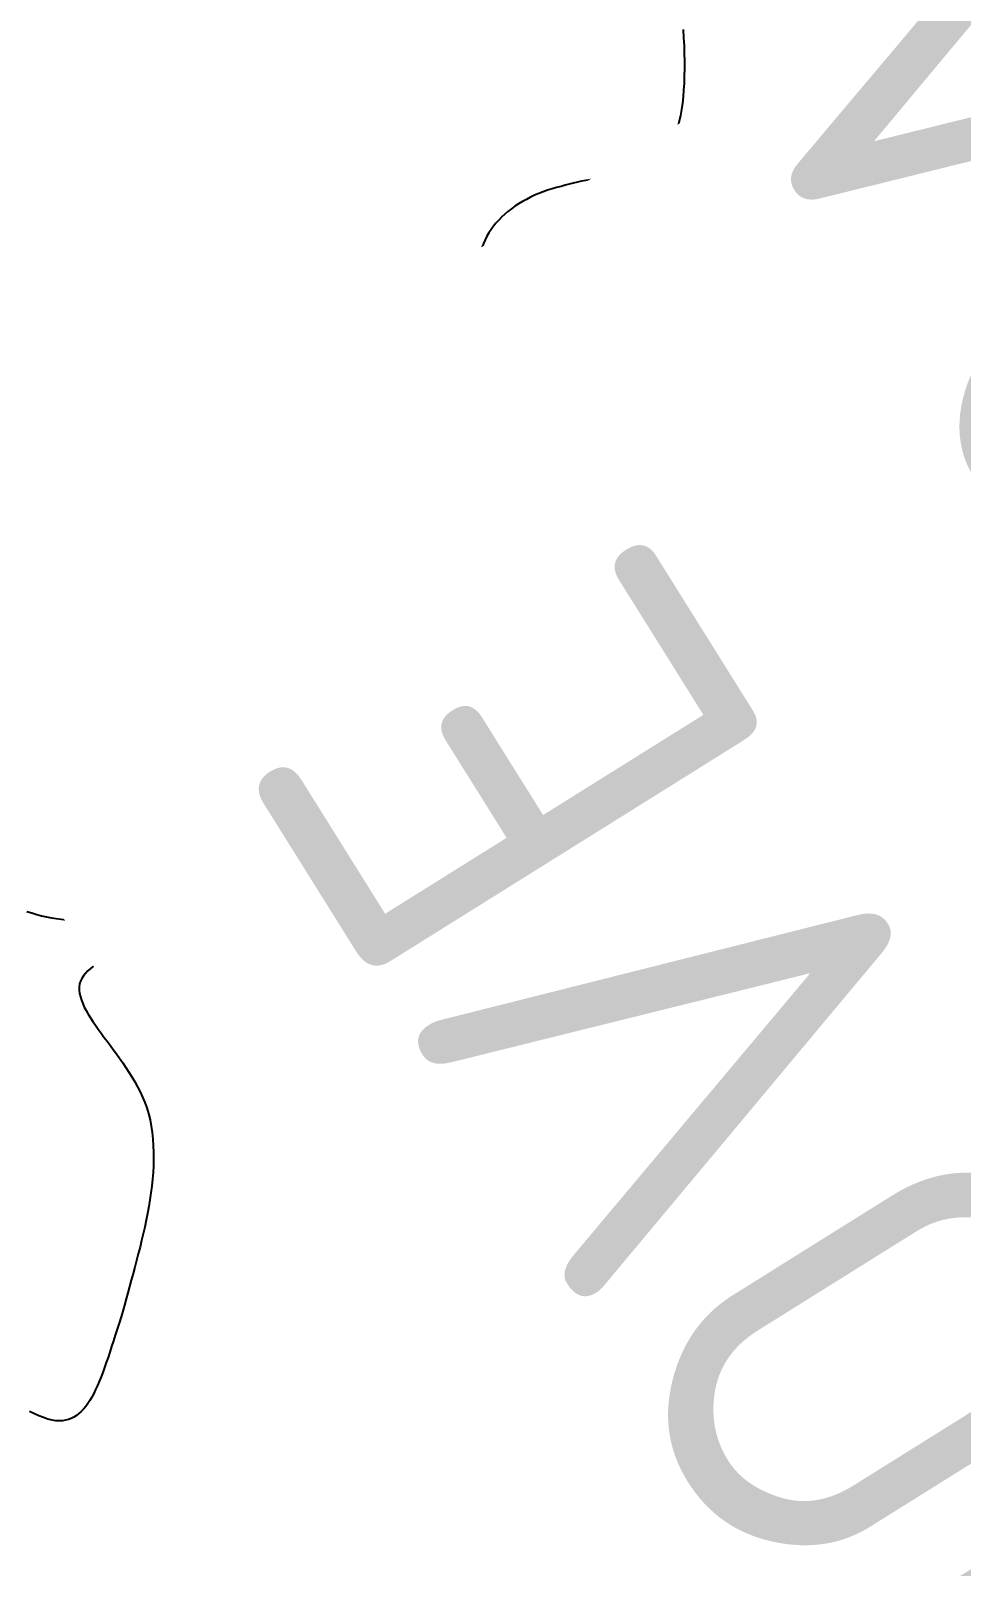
# Model space of a CAD drawing. Header units: metres. Extents: x 3 to 509016, y 4 to 6969473.
# Drawn here: x 507845.109 to 507846.111, y 6967258.842 to 6967260.497 of the extents above; entities that cross this region are included whole.
import ezdxf
from ezdxf import colors
from ezdxf.entities.mleader import LeaderData, LeaderLine
from ezdxf.math import Vec2, Vec3

# ---------------------------------------------------------------- set-up
doc = ezdxf.new("R2010")
doc.units = ezdxf.units.M
for name, color, linetype in [('C_TEXT_MLEADER', 1, 'Continuous'), ('HATCH_LANDSCAPE', 1, 'Continuous'), ('HATCH_PAVEMENT_CARPARK', 254, 'Continuous'), ('mga2020VEG_TREE', 252, 'Continuous'), ('XREF', 7, 'Continuous')]:
    doc.layers.add(name, color=color, linetype=linetype)
doc.layers.add('D_UG_PIPES', color=252, linetype='EXIST_SWD', lineweight=0)
doc.styles.add('ISOCP', font='isocp.shx')
doc.styles.get("Standard").update_dxf_attribs({"font": 'ARIALN.TTF'})
doc.linetypes.add('EXIST_SWD', pattern='A,5,-2.5,5,-2,["SWD",Standard,S=2.5,R=0,X=0,Y=-1.25],-8,5,-2.5,5,-2.5', length=37.5)

# ---------------------------------------------------------------- blocks, each defined once
blk = doc.blocks.new('XD_HATCH')
at = {"layer": 'HATCH_LANDSCAPE', "ltscale": 0.5}
h = blk.add_hatch(dxfattribs=at)
h.set_pattern_fill('GRASS', color=256, scale=0.05)
h.set_pattern_definition([(212.013854887, (0, 0), (-0.28538859865, -1.2375190291), [0.238125, -1.557926224]), (167.013854887, (0, 0), (-0.28538859868, -1.23751902925), [0.238125, -1.031875]), (257.013854887, (0, 0), (1.23751902925, -0.28538859868), [0.238125, -1.031875])])
edge = h.paths.add_edge_path()
edge.add_line((507834.6194, 6967286.6003), (507833.7745, 6967278.3766))
edge.add_line((507833.7745, 6967278.3766), (507834.4563, 6967266.5732))
edge.add_arc((507833.4405, 6967266.3882), 1.0325, -56.8269, 10.3208, ccw=False)
edge.add_line((507834.0055, 6967265.524), (507833.7027, 6967265.3348))
edge.add_line((507833.7027, 6967265.3348), (507831.8595, 6967265.8814))
edge.add_arc((507790.5773, 6967261.1965), 41.5471, 6.4744, 11.72996)
edge.add_arc((507652.9266, 6967269.5696), 178.3302, 0.023588, 2.717699)
edge.add_arc((507863.8943, 6967277.5885), 32.8409, 156.38178, 179.23816, ccw=False)
edge.add_line((507833.8043, 6967290.7459), (507834.868, 6967290.3037))
edge.add_line((507834.868, 6967290.3037), (507834.6194, 6967286.6003))
edge = h.paths.add_edge_path()
edge.add_line((507840.3758, 6967264.2031), (507839.0111, 6967268.6216))
edge.add_line((507839.0111, 6967268.6216), (507838.9485, 6967268.9634))
edge.add_line((507838.9485, 6967268.9634), (507838.9635, 6967269.4631))
edge.add_line((507838.9635, 6967269.4631), (507838.7986, 6967271.4707))
edge.add_line((507838.7986, 6967271.4707), (507838.5426, 6967271.9806))
edge.add_line((507838.5426, 6967271.9806), (507838.3277, 6967272.489))
edge.add_line((507838.3277, 6967272.489), (507838.1812, 6967272.9949))
edge.add_line((507838.1812, 6967272.9949), (507838.0533, 6967273.5))
edge.add_line((507838.0533, 6967273.5), (507837.435, 6967274.5364))
edge.add_line((507837.435, 6967274.5364), (507837.4424, 6967274.8298))
edge.add_line((507837.4424, 6967274.8298), (507837.523, 6967275.3334))
edge.add_line((507837.523, 6967275.3334), (507837.4511, 6967275.831))
edge.add_line((507837.4511, 6967275.831), (507837.4008, 6967276.3294))
edge.add_line((507837.4008, 6967276.3294), (507837.3858, 6967276.8292))
edge.add_line((507837.3858, 6967276.8292), (507837.3708, 6967277.329))
edge.add_line((507837.3708, 6967277.329), (507837.3559, 6967277.8288))
edge.add_line((507837.3559, 6967277.8288), (507837.2868, 6967278.3259))
edge.add_line((507837.2868, 6967278.3259), (507837.6201, 6967280.3039))
edge.add_line((507837.6201, 6967280.3039), (507837.7291, 6967281.2981))
edge.add_line((507837.7291, 6967281.2981), (507837.7573, 6967281.7976))
edge.add_line((507837.7573, 6967281.7976), (507837.7637, 6967283.3032))
edge.add_line((507837.7637, 6967283.3032), (507837.8004, 6967283.8019))
edge.add_line((507837.8004, 6967283.8019), (507837.9, 6967284.2949))
edge.add_line((507837.9, 6967284.2949), (507838.1892, 6967285.2728))
edge.add_line((507838.1892, 6967285.2728), (507838.2709, 6967285.7675))
edge.add_line((507838.2709, 6967285.7675), (507838.3266, 6967286.2645))
edge.add_line((507838.3266, 6967286.2645), (507837.056, 6967286.299))
edge.add_line((507837.056, 6967286.299), (507837.0835, 6967286.024))
edge.add_line((507837.0835, 6967286.024), (507836.2865, 6967278.3018))
edge.add_line((507836.2865, 6967278.3018), (507836.7877, 6967269.7623))
edge.add_line((507836.7877, 6967269.7623), (507836.9971, 6967265.9725))
edge.add_arc((507835.4372, 6967265.8975), 1.5617, -51.2364, 2.7548, ccw=False)
edge.add_line((507836.415, 6967264.6797), (507834.7625, 6967263.6386))
edge.add_line((507834.7625, 6967263.6386), (507834.4122, 6967261.6514))
edge.add_line((507834.4122, 6967261.6514), (507838.3369, 6967255.3696))
edge.add_arc((507838.6337, 6967255.5551), 0.35, 211.9938, 302.0004)
edge.add_line((507838.8192, 6967255.2583), (507843.102, 6967257.934))
edge.add_line((507843.102, 6967257.934), (507849.8852, 6967247.0769))
edge.add_line((507849.8852, 6967247.0769), (507845.6775, 6967244.448))
edge.add_arc((507845.8629, 6967244.1511), 0.35, 121.996, 211.996)
edge.add_line((507845.5661, 6967243.9657), (507846.3609, 6967242.6936))
edge.add_arc((507846.6577, 6967242.879), 0.35, 211.996, 301.996)
edge.add_line((507846.8432, 6967242.5822), (507851.0509, 6967245.2111))
edge.add_line((507851.0509, 6967245.2111), (507857.8321, 6967234.3573))
edge.add_line((507857.8321, 6967234.3573), (507858.9988, 6967232.4898))
edge.add_line((507858.9988, 6967232.4898), (507868.4293, 6967217.3956))
edge.add_line((507868.4293, 6967217.3956), (507869.595, 6967215.5298))
edge.add_line((507869.595, 6967215.5298), (507879.0265, 6967200.4339))
edge.add_line((507879.0265, 6967200.4339), (507880.1922, 6967198.5681))
edge.add_line((507880.1922, 6967198.5681), (507889.6237, 6967183.4722))
edge.add_line((507889.6237, 6967183.4722), (507890.8655, 6967181.6516))
edge.add_line((507890.8655, 6967181.6516), (507890.7894, 6967181.6064))
edge.add_line((507890.7894, 6967181.6064), (507900.2209, 6967166.5105))
edge.add_line((507900.2209, 6967166.5105), (507895.9381, 6967163.8347))
edge.add_arc((507896.1235, 6967163.5378), 0.35, 121.994, 211.996)
edge.add_line((507895.8267, 6967163.3524), (507896.6215, 6967162.0802))
edge.add_arc((507896.9183, 6967162.2657), 0.35, 211.9984, 301.996)
edge.add_line((507897.1038, 6967161.9689), (507901.3866, 6967164.6447))
edge.add_line((507901.3866, 6967164.6447), (507910.8181, 6967149.5487))
edge.add_line((507910.8181, 6967149.5487), (507906.5469, 6967146.8811))
edge.add_arc((507906.7649, 6967146.6028), 0.3535, 128.0734, 218.4885)
edge.add_line((507906.4882, 6967146.3828), (507907.8077, 6967145.0972))
edge.add_line((507907.8077, 6967145.0972), (507909.4019, 6967144.1738))
edge.add_line((507909.4019, 6967144.1738), (507911.1824, 6967145.0318))
edge.add_line((507911.1824, 6967145.0318), (507911.5938, 6967146.4662))
edge.add_line((507911.5938, 6967146.4662), (507913.3116, 6967147.5395))
edge.add_line((507913.3116, 6967147.5395), (507911.7607, 6967150.3145))
edge.add_line((507911.7607, 6967150.3145), (507911.3517, 6967151.1377))
edge.add_line((507911.3517, 6967151.1377), (507910.3123, 6967152.8466))
edge.add_line((507910.3123, 6967152.8466), (507910.0252, 6967153.2568))
edge.add_line((507910.0252, 6967153.2568), (507908.2386, 6967155.6779))
edge.add_line((507908.2386, 6967155.6779), (507906.8185, 6967157.7385))
edge.add_line((507906.8185, 6967157.7385), (507905.1467, 6967160.2314))
edge.add_line((507905.1467, 6967160.2314), (507902.6614, 6967164.5743))
edge.add_line((507902.6614, 6967164.5743), (507901.6885, 6967166.3247))
edge.add_line((507901.6885, 6967166.3247), (507890.3492, 6967184.5912))
edge.add_line((507890.3492, 6967184.5912), (507887.9238, 6967188.3817))
edge.add_line((507887.9238, 6967188.3817), (507882.2644, 6967197.2262))
edge.add_line((507882.2644, 6967197.2262), (507881.0853, 6967198.9492))
edge.add_line((507881.0853, 6967198.9492), (507875.2149, 6967208.1494))
edge.add_line((507875.2149, 6967208.1494), (507870.7184, 6967215.3627))
edge.add_line((507870.7184, 6967215.3627), (507864.5811, 6967226.2674))
edge.add_line((507864.5811, 6967226.2674), (507858.7045, 6967235.0792))
edge.add_line((507858.7045, 6967235.0792), (507856.2419, 6967238.7442))
edge.add_line((507856.2419, 6967238.7442), (507855.1022, 6967240.3904))
edge.add_line((507855.1022, 6967240.3904), (507854.8173, 6967240.8019))
edge.add_line((507854.8173, 6967240.8019), (507854.0618, 6967242.0986))
edge.add_line((507854.0618, 6967242.0986), (507852.576, 6967244.7077))
edge.add_line((507852.576, 6967244.7077), (507851.066, 6967247.3016))
edge.add_line((507851.066, 6967247.3016), (507849.5393, 6967249.8852))
edge.add_line((507849.5393, 6967249.8852), (507848.9949, 6967250.7242))
edge.add_line((507848.9949, 6967250.7242), (507848.7226, 6967251.1437))
edge.add_line((507848.7226, 6967251.1437), (507848.4401, 6967251.5567))
edge.add_line((507848.4401, 6967251.5567), (507847.8618, 6967252.3745))
edge.add_line((507847.8618, 6967252.3745), (507847.3356, 6967253.2249))
edge.add_line((507847.3356, 6967253.2249), (507845.7975, 6967255.8013))
edge.add_line((507845.7975, 6967255.8013), (507844.2186, 6967258.446))
edge.add_line((507844.2186, 6967258.446), (507842.8502, 6967261.0217))
edge.add_line((507842.8502, 6967261.0217), (507842.6112, 6967261.4614))
edge.add_line((507842.6112, 6967261.4614), (507842.0412, 6967262.2858))
edge.add_line((507842.0412, 6967262.2858), (507840.3758, 6967264.2031))
at = {"layer": 'HATCH_PAVEMENT_CARPARK'}
h = blk.add_hatch(color=256, dxfattribs=at)
h.dxf.hatch_style = 1
edge = h.paths.add_edge_path()
edge.add_spline(control_points=[(507831.6057, 6967265.2103), (507831.2653, 6967264.9977)], knot_values=[3.035082, 3.035082, 4.035082, 4.035082], weights=[1, 1], degree=1, periodic=0)
edge.add_spline(control_points=[(507831.2653, 6967264.9977), (507829.7013, 6967264.0205)], knot_values=[2.035082, 2.035082, 3.035082, 3.035082], weights=[1, 1], degree=1, periodic=0)
edge.add_spline(control_points=[(507829.7013, 6967264.0205), (507828.586, 6967263.3237)], knot_values=[1.499683, 1.499683, 2.035082, 2.035082], weights=[1, 1], degree=1, periodic=0)
edge.add_line((507828.586, 6967263.3237), (507826.3004, 6967261.8957))
edge.add_line((507826.3004, 6967261.8957), (507828.2109, 6967258.8379))
edge.add_line((507828.2109, 6967258.8379), (507832.6123, 6967251.7931))
edge.add_arc((507832.1708, 6967251.5252), 0.5164, -46.2921, 31.2496, ccw=False)
edge.add_line((507832.5276, 6967251.1519), (507828.2976, 6967248.5078))
edge.add_line((507828.2976, 6967248.5078), (507834.8678, 6967237.9915))
edge.add_line((507834.8678, 6967237.9915), (507839.0985, 6967240.6347))
edge.add_arc((507839.2657, 6967239.8885), 0.7648, 41.8437, 102.6277, ccw=False)
edge.add_line((507839.8354, 6967240.3986), (507840.6363, 6967239.117))
edge.add_arc((507839.9895, 6967239.0145), 0.6548, -54.842, 9.002, ccw=False)
edge.add_line((507840.3666, 6967238.4792), (507836.1925, 6967235.8713))
edge.add_line((507836.1925, 6967235.8713), (507842.8687, 6967225.1854))
edge.add_line((507842.8687, 6967225.1854), (507844.1606, 6967223.1178))
edge.add_line((507844.1606, 6967223.1178), (507853.4659, 6967208.2237))
edge.add_line((507853.4659, 6967208.2237), (507857.6976, 6967210.8653))
edge.add_arc((507857.8775, 6967210.3834), 0.5143, 32.6567, 110.4711, ccw=False)
edge.add_line((507858.3105, 6967210.661), (507859.1053, 6967209.3888))
edge.add_line((507859.1053, 6967209.3888), (507864.7027, 6967212.8859))
edge.add_line((507864.7027, 6967212.8859), (507863.9079, 6967214.158))
edge.add_arc((507864.3319, 6967214.4229), 0.5, 121.996, 211.9999, ccw=False)
edge.add_line((507864.067, 6967214.847), (507868.2226, 6967217.4433))
edge.add_line((507868.2226, 6967217.4433), (507858.9501, 6967232.2848))
edge.add_line((507858.9501, 6967232.2848), (507854.7944, 6967229.6885))
edge.add_arc((507854.528, 6967230.1061), 0.4954, 211.4621, 302.5322, ccw=False)
edge.add_line((507854.1055, 6967229.8476), (507853.3107, 6967231.1197))
edge.add_arc((507853.7337, 6967231.3849), 0.4992, 121.9038, 212.0841, ccw=False)
edge.add_line((507853.4698, 6967231.8087), (507857.6254, 6967234.405))
edge.add_line((507857.6254, 6967234.405), (507851.0022, 6967245.0061))
edge.add_line((507851.0022, 6967245.0061), (507846.9226, 6967242.455))
edge.add_arc((507846.6577, 6967242.879), 0.5, 211.996, 301.996, ccw=False)
edge.add_line((507846.2337, 6967242.6141), (507845.4389, 6967243.8862))
edge.add_arc((507845.8629, 6967244.1511), 0.5, 121.996, 211.996, ccw=False)
edge.add_line((507845.598, 6967244.5752), (507849.6775, 6967247.1263))
edge.add_line((507849.6775, 6967247.1263), (507843.0543, 6967257.7273))
edge.add_line((507843.0543, 6967257.7273), (507842.2198, 6967257.2017))
edge.add_line((507842.2198, 6967257.2017), (507838.8987, 6967255.131))
edge.add_arc((507838.6337, 6967255.5551), 0.5, 211.9931, 301.9996, ccw=False)
edge.add_line((507838.2097, 6967255.2902), (507833.4848, 6967262.8744))
edge.add_line((507833.4848, 6967262.8744), (507831.8978, 6967265.3928))
edge.add_line((507831.8978, 6967265.3928), (507831.6057, 6967265.2103))
blk = doc.blocks.new('BAC V TREE')
for p, q in [((-1.1046, 15.5362), (-1.0806, 15.5487)), ((-1.0806, 15.5487), (-1.0571, 15.5604)), ((-1.0571, 15.5604), (-1.0341, 15.5711)), ((-1.0341, 15.5711), (-1.0117, 15.581)), ((-1.0117, 15.581), (-0.9897, 15.59)), ((-0.9897, 15.59), (-0.9681, 15.5981)), ((-0.9681, 15.5981), (-0.9471, 15.6054)), ((-0.9471, 15.6054), (-0.9265, 15.6118)), ((-0.9265, 15.6118), (-0.9063, 15.6175)), ((-0.9063, 15.6175), (-0.8866, 15.6223)), ((-0.8866, 15.6223), (-0.8673, 15.6262)), ((-0.8673, 15.6262), (-0.8484, 15.6294)), ((-0.8484, 15.6294), (-0.8299, 15.6318)), ((-0.8299, 15.6318), (-0.8118, 15.6334)), ((-0.8118, 15.6334), (-0.7941, 15.6343)), ((-0.7941, 15.6343), (-0.7767, 15.6343)), ((-0.7767, 15.6343), (-0.7597, 15.6337)), ((-0.7597, 15.6337), (-0.7431, 15.6322)), ((-0.7431, 15.6322), (-0.7267, 15.6301)), ((-0.7267, 15.6301), (-0.7108, 15.6272)), ((-0.7108, 15.6272), (-0.6951, 15.6236)), ((-0.6951, 15.6236), (-0.6797, 15.6193)), ((-0.6797, 15.6193), (-0.6646, 15.6143)), ((-0.6646, 15.6143), (-0.6498, 15.6086)), ((-0.6498, 15.6086), (-0.6353, 15.6022)), ((-0.6353, 15.6022), (-0.621, 15.5952)), ((-0.621, 15.5952), (-0.607, 15.5875)), ((-0.607, 15.5875), (-0.5932, 15.5792)), ((-0.5932, 15.5792), (-0.5797, 15.5702)), ((-0.5797, 15.5702), (-0.5619, 15.5558)), ((-0.5619, 15.5558), (-0.5442, 15.5408)), ((-0.5442, 15.5408), (-0.5265, 15.5254)), ((-1.2806, 15.4167), (-1.2541, 15.4359)), ((-1.2541, 15.4359), (-1.2283, 15.4547)), ((-1.2283, 15.4547), (-1.203, 15.4731)), ((-1.203, 15.4731), (-1.1783, 15.491)), ((-1.1783, 15.491), (-1.1542, 15.5084)), ((-1.1542, 15.5084), (-1.1292, 15.5228)), ((-1.1292, 15.5228), (-1.1046, 15.5362)), ((-0.5265, 15.5254), (-0.5088, 15.5095)), ((-0.5088, 15.5095), (-0.4911, 15.4931)), ((-0.4911, 15.4931), (-0.4733, 15.4763)), ((-0.4733, 15.4763), (-0.4555, 15.4592)), ((-0.4555, 15.4592), (-0.4375, 15.4417)), ((-0.4375, 15.4417), (-0.4193, 15.4239)), ((-1.4214, 15.3171), (-1.3922, 15.3373)), ((-1.3922, 15.3373), (-1.3634, 15.3575)), ((-1.3634, 15.3575), (-1.3352, 15.3775)), ((-1.3352, 15.3775), (-1.3076, 15.3972)), ((-1.3076, 15.3972), (-1.2806, 15.4167)), ((-0.4193, 15.4239), (-0.401, 15.4058)), ((-0.401, 15.4058), (-0.3825, 15.3874)), ((-0.3825, 15.3874), (-0.3637, 15.3688)), ((-0.3637, 15.3688), (-0.3447, 15.35)), ((-0.3447, 15.35), (-0.3254, 15.3311)), ((-0.3254, 15.3311), (-0.3058, 15.312)), ((2.4133, 15.3177), (2.4434, 15.3314)), ((2.4434, 15.3314), (2.4738, 15.3443)), ((2.4738, 15.3443), (2.5043, 15.3562)), ((2.5043, 15.3562), (2.5351, 15.3672)), ((2.5351, 15.3672), (2.5661, 15.3773)), ((2.5661, 15.3773), (2.5974, 15.3863)), ((2.5974, 15.3863), (2.6289, 15.3944)), ((2.6289, 15.3944), (2.6606, 15.4014)), ((2.6606, 15.4014), (2.6927, 15.4073)), ((2.6927, 15.4073), (2.725, 15.4121)), ((2.725, 15.4121), (2.7576, 15.4158)), ((2.7576, 15.4158), (2.7906, 15.4184)), ((2.7906, 15.4184), (2.8238, 15.4197)), ((2.8238, 15.4197), (2.8574, 15.4198)), ((2.8574, 15.4198), (2.8913, 15.4187)), ((2.8913, 15.4187), (2.9256, 15.4163)), ((2.9256, 15.4163), (2.9602, 15.4126)), ((2.9602, 15.4126), (2.9952, 15.4076)), ((2.9952, 15.4076), (3.0306, 15.4012)), ((3.0306, 15.4012), (3.0664, 15.3934)), ((3.0664, 15.3934), (3.1027, 15.3817)), ((3.1027, 15.3817), (3.1389, 15.3684)), ((3.1389, 15.3684), (3.1748, 15.3535)), ((3.1748, 15.3535), (3.2106, 15.3371)), ((3.2106, 15.3371), (3.2462, 15.3195)), ((-1.5759, 15.2159), (-1.544, 15.2359)), ((-1.544, 15.2359), (-1.5125, 15.2561)), ((-1.5125, 15.2561), (-1.4816, 15.2764)), ((-1.4816, 15.2764), (-1.4513, 15.2968)), ((-1.4513, 15.2968), (-1.4214, 15.3171)), ((-0.3058, 15.312), (-0.2858, 15.2928)), ((-0.2858, 15.2928), (-0.2654, 15.2735)), ((-0.2654, 15.2735), (-0.2447, 15.2542)), ((-0.2447, 15.2542), (-0.2235, 15.2348)), ((-0.2235, 15.2348), (-0.2019, 15.2155)), ((2.236, 15.2186), (2.2652, 15.237)), ((2.2652, 15.237), (2.2945, 15.2547)), ((2.2945, 15.2547), (2.3239, 15.2716)), ((2.3239, 15.2716), (2.3535, 15.2878)), ((2.3535, 15.2878), (2.3833, 15.3031)), ((2.3833, 15.3031), (2.4133, 15.3177)), ((3.2462, 15.3195), (3.2816, 15.3007)), ((3.2816, 15.3007), (3.3168, 15.2809)), ((3.3168, 15.2809), (3.3519, 15.2602)), ((3.3519, 15.2602), (3.3868, 15.2386)), ((3.3868, 15.2386), (3.4215, 15.2165)), ((-1.778, 15.1012), (-1.7431, 15.1194)), ((-1.7431, 15.1194), (-1.7087, 15.138)), ((-1.7087, 15.138), (-1.6748, 15.157)), ((-1.6748, 15.157), (-1.6413, 15.1763)), ((-1.6413, 15.1763), (-1.6083, 15.196)), ((-1.6083, 15.196), (-1.5759, 15.2159)), ((-0.2019, 15.2155), (-0.1797, 15.1963)), ((-0.1797, 15.1963), (-0.1571, 15.1771)), ((-0.1571, 15.1771), (-0.1339, 15.158)), ((-0.1339, 15.158), (-0.1101, 15.139)), ((-0.1101, 15.139), (-0.0858, 15.1203)), ((-0.0858, 15.1203), (-0.0608, 15.1017)), ((2.0694, 15.0971), (2.0918, 15.1173)), ((2.0918, 15.1173), (2.1205, 15.1387)), ((2.1205, 15.1387), (2.1492, 15.1596)), ((2.1492, 15.1596), (2.178, 15.1799)), ((2.178, 15.1799), (2.207, 15.1996)), ((2.207, 15.1996), (2.236, 15.2186)), ((3.4215, 15.2165), (3.4561, 15.1937)), ((3.4561, 15.1937), (3.4906, 15.1706)), ((3.4906, 15.1706), (3.5249, 15.1472)), ((3.5249, 15.1472), (3.5591, 15.1237)), ((3.5591, 15.1237), (3.5932, 15.1001)), ((-1.997, 15.0042), (-1.9594, 15.0187)), ((-1.9594, 15.0187), (-1.9223, 15.0339)), ((-1.9223, 15.0339), (-1.8855, 15.0498)), ((-1.8855, 15.0498), (-1.8492, 15.0664)), ((-1.8492, 15.0664), (-1.8134, 15.0835)), ((-1.8134, 15.0835), (-1.778, 15.1012)), ((-0.0608, 15.1017), (-0.0351, 15.0833)), ((-0.0351, 15.0833), (-0.0088, 15.0652)), ((-0.0088, 15.0652), (0.0182, 15.0475)), ((0.0182, 15.0475), (0.046, 15.03)), ((0.046, 15.03), (0.0746, 15.0129)), ((0.0746, 15.0129), (0.1074, 14.995)), ((1.9664, 14.9926), (1.9855, 15.014)), ((1.9855, 15.014), (2.0055, 15.0352)), ((2.0055, 15.0352), (2.0261, 15.0561)), ((2.0261, 15.0561), (2.0475, 15.0767)), ((2.0475, 15.0767), (2.0694, 15.0971)), ((3.5932, 15.1001), (3.6272, 15.0766)), ((3.6272, 15.0766), (3.6611, 15.0534)), ((3.6611, 15.0534), (3.6948, 15.0305)), ((3.6948, 15.0305), (3.7285, 15.0082)), ((3.7285, 15.0082), (3.7621, 14.9864)), ((-2.6594, 15.0035), (-2.6257, 14.9927)), ((-2.6257, 14.9927), (-2.5919, 14.9829)), ((-2.5919, 14.9829), (-2.558, 14.9741)), ((-2.558, 14.9741), (-2.5241, 14.9664)), ((-2.5241, 14.9664), (-2.4901, 14.9598)), ((-2.4901, 14.9598), (-2.456, 14.9542)), ((-2.456, 14.9542), (-2.422, 14.9497)), ((-2.422, 14.9497), (-2.3879, 14.9463)), ((-2.3879, 14.9463), (-2.3539, 14.9441)), ((-2.3539, 14.9441), (-2.3199, 14.9429)), ((-2.3199, 14.9429), (-2.2861, 14.943)), ((-2.2861, 14.943), (-2.2523, 14.9441)), ((-2.2523, 14.9441), (-2.2186, 14.9465)), ((-2.2186, 14.9465), (-2.1851, 14.9501)), ((-2.1851, 14.9501), (-2.1517, 14.9548)), ((-2.1517, 14.9548), (-2.1124, 14.9658)), ((-2.1124, 14.9658), (-2.0736, 14.9777)), ((-2.0736, 14.9777), (-2.0351, 14.9906)), ((-2.0351, 14.9906), (-1.997, 15.0042)), ((0.1074, 14.995), (0.1408, 14.9776)), ((0.1408, 14.9776), (0.1748, 14.9606)), ((0.1748, 14.9606), (0.2092, 14.944)), ((0.2092, 14.944), (0.244, 14.9277)), ((0.244, 14.9277), (0.2791, 14.9117)), ((0.2791, 14.9117), (0.3145, 14.8959)), ((1.8846, 14.8808), (1.8989, 14.9038)), ((1.8989, 14.9038), (1.9143, 14.9265)), ((1.9143, 14.9265), (1.9307, 14.9488)), ((1.9307, 14.9488), (1.9481, 14.9708)), ((1.9481, 14.9708), (1.9664, 14.9926)), ((3.7621, 14.9864), (3.7956, 14.9654)), ((3.7956, 14.9654), (3.8291, 14.9452)), ((0.3145, 14.8959), (0.3501, 14.8803)), ((0.3501, 14.8803), (0.3858, 14.8648)), ((0.3858, 14.8648), (0.4216, 14.8493)), ((0.4216, 14.8493), (0.4573, 14.8339)), ((0.4573, 14.8339), (0.493, 14.8185)), ((0.493, 14.8185), (0.5286, 14.803)), ((0.5286, 14.803), (0.564, 14.7874)), ((1.8396, 14.7851), (1.8489, 14.8096)), ((1.8489, 14.8096), (1.8595, 14.8337)), ((1.8595, 14.8337), (1.8714, 14.8574)), ((1.8714, 14.8574), (1.8846, 14.8808)), ((0.564, 14.7874), (0.5991, 14.7717)), ((0.5991, 14.7717), (0.6339, 14.7557)), ((0.6339, 14.7557), (0.6682, 14.7394)), ((0.6682, 14.7394), (0.7021, 14.7229)), ((0.7021, 14.7229), (0.7355, 14.706)), ((0.7355, 14.706), (0.7683, 14.6887)), ((1.817, 14.6831), (1.8203, 14.7093)), ((1.8203, 14.7093), (1.8252, 14.735)), ((1.8252, 14.735), (1.8317, 14.7603)), ((1.8317, 14.7603), (1.8396, 14.7851)), ((0.7683, 14.6887), (0.8005, 14.6709)), ((0.8005, 14.6709), (0.8319, 14.6526)), ((0.8319, 14.6526), (0.8625, 14.6338)), ((0.8625, 14.6338), (0.8923, 14.6144)), ((0.8923, 14.6144), (0.9211, 14.5943)), ((0.9211, 14.5943), (0.949, 14.5736)), ((1.8154, 14.6565), (1.817, 14.6831)), ((1.8154, 14.6295), (1.8154, 14.6565)), ((1.8172, 14.602), (1.8154, 14.6295)), ((1.8209, 14.574), (1.8172, 14.602)), ((0.949, 14.5736), (0.9758, 14.5521)), ((0.9758, 14.5521), (1.0015, 14.5298)), ((1.0015, 14.5298), (1.026, 14.5066)), ((1.026, 14.5066), (1.0492, 14.4826)), ((1.0492, 14.4826), (1.0712, 14.4576)), ((1.8265, 14.5455), (1.8209, 14.574)), ((1.834, 14.5165), (1.8265, 14.5455)), ((1.8436, 14.487), (1.834, 14.5165)), ((1.8552, 14.4569), (1.8436, 14.487)), ((1.0712, 14.4576), (1.0889, 14.4251)), ((1.0889, 14.4251), (1.1051, 14.3919)), ((1.1051, 14.3919), (1.1199, 14.3581)), ((1.869, 14.4264), (1.8552, 14.4569)), ((1.885, 14.3952), (1.869, 14.4264)), ((1.9033, 14.3635), (1.885, 14.3952)), ((1.1199, 14.3581), (1.1334, 14.3238)), ((1.1334, 14.3238), (1.1457, 14.2889)), ((1.1457, 14.2889), (1.1569, 14.2535)), ((1.9239, 14.3312), (1.9033, 14.3635)), ((1.9463, 14.3012), (1.9239, 14.3312)), ((1.9704, 14.2709), (1.9463, 14.3012)), ((1.996, 14.2403), (1.9704, 14.2709)), ((1.1569, 14.2535), (1.167, 14.2176)), ((1.167, 14.2176), (1.1762, 14.1813)), ((1.1762, 14.1813), (1.1845, 14.1446)), ((2.0229, 14.2096), (1.996, 14.2403)), ((2.0511, 14.1786), (2.0229, 14.2096)), ((2.0803, 14.1473), (2.0511, 14.1786)), ((1.1845, 14.1446), (1.1921, 14.1076)), ((1.1921, 14.1076), (1.1989, 14.0702)), ((1.1989, 14.0702), (1.2051, 14.0325)), ((2.1105, 14.1158), (2.0803, 14.1473)), ((2.1415, 14.0841), (2.1105, 14.1158)), ((2.1733, 14.052), (2.1415, 14.0841)), ((2.2056, 14.0197), (2.1733, 14.052)), ((1.2051, 14.0325), (1.2109, 13.9945)), ((1.2109, 13.9945), (1.2162, 13.9563)), ((1.2162, 13.9563), (1.2211, 13.9179)), ((2.2384, 13.9871), (2.2056, 14.0197)), ((2.2716, 13.9543), (2.2384, 13.9871)), ((2.3049, 13.9211), (2.2716, 13.9543)), ((1.2211, 13.9179), (1.2259, 13.8793)), ((1.2259, 13.8793), (1.2304, 13.8406)), ((1.2304, 13.8406), (1.2349, 13.8018)), ((2.3383, 13.8876), (2.3049, 13.9211)), ((2.3716, 13.8539), (2.3383, 13.8876)), ((2.4048, 13.8198), (2.3716, 13.8539)), ((1.2349, 13.8018), (1.2394, 13.7629)), ((1.2394, 13.7629), (1.2439, 13.724)), ((2.4376, 13.7854), (2.4048, 13.8198)), ((2.4701, 13.7507), (2.4376, 13.7854)), ((2.5019, 13.7156), (2.4701, 13.7507)), ((1.2439, 13.724), (1.2487, 13.6852)), ((1.2487, 13.6852), (1.2538, 13.6463)), ((1.2538, 13.6463), (1.2592, 13.6075)), ((2.5331, 13.6802), (2.5019, 13.7156)), ((2.5634, 13.6445), (2.5331, 13.6802)), ((2.5928, 13.6084), (2.5634, 13.6445)), ((1.2592, 13.6075), (1.265, 13.5689)), ((1.265, 13.5689), (1.2714, 13.5304)), ((1.2714, 13.5304), (1.2785, 13.492)), ((2.6212, 13.5719), (2.5928, 13.6084)), ((2.6483, 13.5351), (2.6212, 13.5719)), ((2.6741, 13.4979), (2.6483, 13.5351)), ((1.2785, 13.492), (1.2862, 13.4539)), ((1.2862, 13.4539), (1.2947, 13.416)), ((1.2947, 13.416), (1.3042, 13.3784)), ((2.6984, 13.4603), (2.6741, 13.4979)), ((2.7212, 13.4224), (2.6984, 13.4603)), ((2.7422, 13.384), (2.7212, 13.4224)), ((1.3042, 13.3784), (1.3146, 13.3411)), ((1.3146, 13.3411), (1.326, 13.3041)), ((2.7614, 13.3453), (2.7422, 13.384)), ((2.7786, 13.3061), (2.7614, 13.3453)), ((2.7937, 13.2665), (2.7786, 13.3061)), ((1.326, 13.3041), (1.3443, 13.2614)), ((1.3443, 13.2614), (1.3638, 13.2196)), ((1.3638, 13.2196), (1.3843, 13.1786)), ((2.8, 13.2305), (2.7937, 13.2665)), ((2.804, 13.1948), (2.8, 13.2305)), ((1.3843, 13.1786), (1.4058, 13.1386)), ((1.4058, 13.1386), (1.4283, 13.0996)), ((1.4283, 13.0996), (1.4518, 13.0616)), ((2.8025, 13.0901), (2.8051, 13.1245)), ((2.8057, 13.1595), (2.804, 13.1948)), ((2.8051, 13.1245), (2.8057, 13.1595)), ((1.4518, 13.0616), (1.4762, 13.0245)), ((1.4762, 13.0245), (1.5015, 12.9886)), ((1.5015, 12.9886), (1.5275, 12.9537)), ((2.7722, 12.958), (2.7826, 12.99)), ((2.7826, 12.99), (2.7912, 13.0228)), ((2.7912, 13.0228), (2.7978, 13.0562)), ((2.7978, 13.0562), (2.8025, 13.0901)), ((1.5275, 12.9537), (1.5544, 12.92)), ((1.5544, 12.92), (1.582, 12.8874)), ((1.582, 12.8874), (1.6103, 12.856)), ((2.7306, 12.8663), (2.7461, 12.896)), ((2.7461, 12.896), (2.76, 12.9266)), ((2.76, 12.9266), (2.7722, 12.958)), ((1.6103, 12.856), (1.6392, 12.8258)), ((1.6392, 12.8258), (1.6688, 12.7969)), ((1.6688, 12.7969), (1.6989, 12.7692)), ((2.6538, 12.7566), (2.6751, 12.7826)), ((2.6751, 12.7826), (2.695, 12.8095)), ((2.695, 12.8095), (2.7135, 12.8374)), ((2.7135, 12.8374), (2.7306, 12.8663)), ((1.6989, 12.7692), (1.7296, 12.7429)), ((1.7296, 12.7429), (1.7607, 12.7179)), ((1.7607, 12.7179), (1.7922, 12.6943)), ((1.7922, 12.6943), (1.8242, 12.6721)), ((1.8242, 12.6721), (1.8565, 12.6514)), ((2.5567, 12.6644), (2.5827, 12.6857)), ((2.5827, 12.6857), (2.6075, 12.7081)), ((2.6075, 12.7081), (2.6313, 12.7318)), ((2.6313, 12.7318), (2.6538, 12.7566)), ((1.8565, 12.6514), (1.8891, 12.6321)), ((1.8891, 12.6321), (1.922, 12.6144)), ((1.922, 12.6144), (1.9551, 12.5981)), ((1.9551, 12.5981), (1.9884, 12.5835)), ((1.9884, 12.5835), (2.0218, 12.5704)), ((2.0218, 12.5704), (2.0553, 12.559)), ((2.3519, 12.5549), (2.3832, 12.5659)), ((2.3832, 12.5659), (2.4139, 12.5786)), ((2.4139, 12.5786), (2.444, 12.5929)), ((2.444, 12.5929), (2.4734, 12.6086)), ((2.4734, 12.6086), (2.502, 12.6259)), ((2.502, 12.6259), (2.5298, 12.6445)), ((2.5298, 12.6445), (2.5567, 12.6644)), ((2.0553, 12.559), (2.0888, 12.5493)), ((2.0888, 12.5493), (2.1224, 12.5412)), ((2.1224, 12.5412), (2.1559, 12.5349)), ((2.1559, 12.5349), (2.1894, 12.5304)), ((2.1894, 12.5304), (2.2227, 12.5276)), ((2.2227, 12.5276), (2.2555, 12.5317)), ((2.2555, 12.5317), (2.288, 12.5377)), ((2.288, 12.5377), (2.3201, 12.5454)), ((2.3201, 12.5454), (2.3519, 12.5549)), ((16.2158, -1.8284), (16.219, -1.8847)), ((16.219, -1.8847), (16.2215, -1.9401)), ((16.2215, -1.9401), (16.2233, -1.9944)), ((16.2233, -1.9944), (16.2243, -2.0476)), ((16.2244, -2.0996), (16.2236, -2.1503)), ((16.2243, -2.0476), (16.2244, -2.0996)), ((16.2219, -2.1997), (16.2191, -2.2477)), ((16.2236, -2.1503), (16.2219, -2.1997)), ((16.2105, -2.3392), (16.2044, -2.3825)), ((16.2153, -2.2942), (16.2105, -2.3392)), ((16.2191, -2.2477), (16.2153, -2.2942)), ((16.1972, -2.4242), (16.1887, -2.464)), ((16.2044, -2.3825), (16.1972, -2.4242)), ((16.1678, -2.5381), (16.1528, -2.5699)), ((16.179, -2.502), (16.1678, -2.5381)), ((16.1887, -2.464), (16.179, -2.502)), ((16.0999, -2.6513), (16.08, -2.6743)), ((16.1187, -2.6264), (16.0999, -2.6513)), ((16.1364, -2.5992), (16.1187, -2.6264)), ((16.1528, -2.5699), (16.1364, -2.5992)), ((15.9655, -2.7623), (15.9401, -2.7754)), ((15.9902, -2.7479), (15.9655, -2.7623)), ((16.014, -2.732), (15.9902, -2.7479)), ((16.0369, -2.7145), (16.014, -2.732)), ((16.059, -2.6953), (16.0369, -2.7145)), ((16.08, -2.6743), (16.059, -2.6953)), ((15.5701, -2.8693), (15.5408, -2.8746)), ((15.5996, -2.8642), (15.5701, -2.8693)), ((15.6291, -2.8592), (15.5996, -2.8642)), ((15.6587, -2.8541), (15.6291, -2.8592)), ((15.6881, -2.8488), (15.6587, -2.8541)), ((15.7175, -2.8432), (15.6881, -2.8488)), ((15.7466, -2.8372), (15.7175, -2.8432)), ((15.7755, -2.8308), (15.7466, -2.8372)), ((15.8041, -2.8237), (15.7755, -2.8308)), ((15.8323, -2.8159), (15.8041, -2.8237)), ((15.8601, -2.8073), (15.8323, -2.8159)), ((15.8874, -2.7977), (15.8601, -2.8073)), ((15.9141, -2.7871), (15.8874, -2.7977)), ((15.9401, -2.7754), (15.9141, -2.7871)), ((15.1855, -2.9775), (15.1567, -2.991)), ((15.215, -2.9649), (15.1855, -2.9775)), ((15.2451, -2.9532), (15.215, -2.9649)), ((15.2758, -2.9424), (15.2451, -2.9532)), ((15.307, -2.9325), (15.2758, -2.9424)), ((15.3386, -2.9236), (15.307, -2.9325)), ((15.3707, -2.9156), (15.3386, -2.9236)), ((15.398, -2.9071), (15.3707, -2.9156)), ((15.4258, -2.8994), (15.398, -2.9071)), ((15.4541, -2.8924), (15.4258, -2.8994)), ((15.4827, -2.886), (15.4541, -2.8924)), ((15.5116, -2.8801), (15.4827, -2.886)), ((15.5408, -2.8746), (15.5116, -2.8801)), ((15.0249, -3.0709), (15.0013, -3.0892)), ((15.0495, -3.0533), (15.0249, -3.0709)), ((15.075, -3.0365), (15.0495, -3.0533)), ((15.1014, -3.0205), (15.075, -3.0365)), ((15.1287, -3.0054), (15.1014, -3.0205)), ((15.1567, -2.991), (15.1287, -3.0054)), ((14.9004, -3.1919), (14.884, -3.2144)), ((14.9182, -3.1699), (14.9004, -3.1919)), ((14.9372, -3.1487), (14.9182, -3.1699)), ((14.9574, -3.1282), (14.9372, -3.1487)), ((14.9788, -3.1083), (14.9574, -3.1282)), ((15.0013, -3.0892), (14.9788, -3.1083)), ((14.8431, -3.2859), (14.8325, -3.311)), ((14.8553, -3.2615), (14.8431, -3.2859)), ((14.8689, -3.2377), (14.8553, -3.2615)), ((14.884, -3.2144), (14.8689, -3.2377)), ((14.8104, -3.3895), (14.8064, -3.4167)), ((14.8161, -3.3628), (14.8104, -3.3895)), ((14.8235, -3.3366), (14.8161, -3.3628)), ((14.8325, -3.311), (14.8235, -3.3366)), ((14.8043, -3.4444), (14.804, -3.4726)), ((14.804, -3.4726), (14.8056, -3.5013)), ((14.8064, -3.4167), (14.8043, -3.4444)), ((14.8056, -3.5013), (14.8092, -3.5304)), ((14.8092, -3.5304), (14.8172, -3.563)), ((14.8172, -3.563), (14.8269, -3.5955)), ((14.8269, -3.5955), (14.8382, -3.6281)), ((14.8382, -3.6281), (14.8509, -3.6606)), ((14.8509, -3.6606), (14.8648, -3.6931)), ((14.8648, -3.6931), (14.8798, -3.7255)), ((14.8798, -3.7255), (14.8959, -3.7578)), ((14.8959, -3.7578), (14.9127, -3.7901)), ((14.9127, -3.7901), (14.9303, -3.8221)), ((14.9303, -3.8221), (14.9484, -3.8541)), ((14.9484, -3.8541), (14.967, -3.8858)), ((14.967, -3.8858), (14.9858, -3.9174)), ((14.9858, -3.9174), (15.0048, -3.9488)), ((15.0048, -3.9488), (15.0237, -3.9799)), ((15.0237, -3.9799), (15.0425, -4.0108)), ((15.0425, -4.0108), (15.061, -4.0414)), ((15.061, -4.0414), (15.0791, -4.0717)), ((15.0791, -4.0717), (15.0966, -4.1017)), ((15.0966, -4.1017), (15.1134, -4.1313)), ((15.1134, -4.1313), (15.1294, -4.1606)), ((15.1294, -4.1606), (15.1443, -4.1896)), ((15.1443, -4.1896), (15.1581, -4.2181)), ((15.1581, -4.2181), (15.1707, -4.2462)), ((15.1707, -4.2462), (15.1818, -4.2739)), ((15.1818, -4.2739), (15.1914, -4.3011)), ((15.1914, -4.3011), (15.1992, -4.3279)), ((15.1992, -4.3279), (15.2053, -4.3541)), ((15.2053, -4.3541), (15.2093, -4.3799)), ((15.2081, -4.4538), (15.1998, -4.4753)), ((15.2109, -4.4297), (15.2081, -4.4538)), ((15.2093, -4.3799), (15.2112, -4.4051)), ((15.2112, -4.4051), (15.2109, -4.4297)), ((15.1265, -4.5707), (15.1064, -4.5876)), ((15.1449, -4.5531), (15.1265, -4.5707)), ((15.1616, -4.5348), (15.1449, -4.5531)), ((15.1764, -4.5158), (15.1616, -4.5348)), ((15.1892, -4.496), (15.1764, -4.5158)), ((15.1998, -4.4753), (15.1892, -4.496)), ((14.9604, -4.6793), (14.9331, -4.6935)), ((14.9871, -4.665), (14.9604, -4.6793)), ((15.013, -4.6503), (14.9871, -4.665)), ((15.0381, -4.6353), (15.013, -4.6503)), ((15.0621, -4.6199), (15.0381, -4.6353)), ((15.0849, -4.604), (15.0621, -4.6199)), ((15.1064, -4.5876), (15.0849, -4.604)), ((14.7642, -4.7764), (14.7365, -4.7904)), ((14.7922, -4.7625), (14.7642, -4.7764)), ((14.8205, -4.7487), (14.7922, -4.7625)), ((14.8489, -4.735), (14.8205, -4.7487)), ((14.8772, -4.7212), (14.8489, -4.735)), ((14.9053, -4.7074), (14.8772, -4.7212)), ((14.9331, -4.6935), (14.9053, -4.7074)), ((14.5863, -4.8811), (14.5652, -4.8977)), ((14.6088, -4.8649), (14.5863, -4.8811)), ((14.6325, -4.8493), (14.6088, -4.8649)), ((14.6572, -4.834), (14.6325, -4.8493)), ((14.6829, -4.8192), (14.6572, -4.834)), ((14.7094, -4.8047), (14.6829, -4.8192)), ((14.7365, -4.7904), (14.7094, -4.8047)), ((14.487, -4.9898), (14.4781, -5.0099)), ((14.4981, -4.9704), (14.487, -4.9898)), ((14.5115, -4.9517), (14.4981, -4.9704)), ((14.5277, -4.933), (14.5115, -4.9517)), ((14.5456, -4.915), (14.5277, -4.933)), ((14.5652, -4.8977), (14.5456, -4.915)), ((14.4641, -5.0743), (14.4635, -5.0971)), ((14.4635, -5.0971), (14.4647, -5.1205)), ((14.4668, -5.0522), (14.4641, -5.0743)), ((14.4714, -5.0307), (14.4668, -5.0522)), ((14.4781, -5.0099), (14.4714, -5.0307)), ((14.4647, -5.1205), (14.4677, -5.1446)), ((14.4677, -5.1446), (14.4725, -5.1693)), ((14.4725, -5.1693), (14.479, -5.1947)), ((14.479, -5.1947), (14.4871, -5.2206)), ((14.4871, -5.2206), (14.4968, -5.2471)), ((14.4968, -5.2471), (14.5079, -5.2743)), ((14.5079, -5.2743), (14.5204, -5.302)), ((14.5204, -5.302), (14.5343, -5.3303)), ((14.5343, -5.3303), (14.5495, -5.3591)), ((14.5495, -5.3591), (14.5659, -5.3885)), ((14.5659, -5.3885), (14.5834, -5.4185)), ((14.5834, -5.4185), (14.6021, -5.4489)), ((14.6021, -5.4489), (14.6217, -5.48)), ((14.6217, -5.48), (14.6423, -5.5115)), ((14.6423, -5.5115), (14.6637, -5.5435)), ((14.6637, -5.5435), (14.686, -5.576)), ((14.686, -5.576), (14.709, -5.609)), ((14.709, -5.609), (14.7327, -5.6425)), ((14.7327, -5.6425), (14.757, -5.6765)), ((14.757, -5.6765), (14.7819, -5.7109)), ((14.7819, -5.7109), (14.8072, -5.7458)), ((14.8072, -5.7458), (14.8329, -5.7811)), ((14.8329, -5.7811), (14.859, -5.8169)), ((14.859, -5.8169), (14.8878, -5.8533)), ((14.8878, -5.8533), (14.9165, -5.8898)), ((14.9165, -5.8898), (14.9448, -5.9261)), ((14.9448, -5.9261), (14.9729, -5.9624)), ((14.9729, -5.9624), (15.0006, -5.9986)), ((15.0006, -5.9986), (15.0279, -6.0346)), ((15.0279, -6.0346), (15.0547, -6.0705)), ((15.0547, -6.0705), (15.0809, -6.1062)), ((15.0809, -6.1062), (15.1066, -6.1417)), ((15.1066, -6.1417), (15.1317, -6.177)), ((15.1317, -6.177), (15.156, -6.212)), ((15.156, -6.212), (15.1797, -6.2467)), ((15.1797, -6.2467), (15.2025, -6.2811)), ((15.2025, -6.2811), (15.2245, -6.3151)), ((15.2245, -6.3151), (15.2456, -6.3488)), ((15.2456, -6.3488), (15.2657, -6.3821)), ((15.2657, -6.3821), (15.2848, -6.415)), ((15.2848, -6.415), (15.3029, -6.4474)), ((15.3029, -6.4474), (15.3198, -6.4794)), ((15.3198, -6.4794), (15.3356, -6.5109)), ((15.3356, -6.5109), (15.3502, -6.5418)), ((15.3502, -6.5418), (15.3634, -6.5723)), ((15.3634, -6.5723), (15.3754, -6.6021)), ((15.3754, -6.6021), (15.386, -6.6313)), ((15.386, -6.6313), (15.3951, -6.66)), ((15.3951, -6.66), (15.4028, -6.688)), ((15.4028, -6.688), (15.4089, -6.7153)), ((15.4089, -6.7153), (15.4134, -6.7419)), ((15.4134, -6.7419), (15.4163, -6.7678)), ((15.4163, -6.7678), (15.4175, -6.7929)), ((15.4175, -6.7929), (15.4169, -6.8173)), ((15.3757, -6.9117), (15.3615, -6.9334)), ((15.3885, -6.8893), (15.3757, -6.9117)), ((15.3996, -6.8661), (15.3885, -6.8893)), ((15.4091, -6.8422), (15.3996, -6.8661)), ((15.4169, -6.8173), (15.4091, -6.8422)), ((15.2915, -7.0148), (15.2712, -7.0341)), ((15.3108, -6.9951), (15.2915, -7.0148)), ((15.3289, -6.9751), (15.3108, -6.9951)), ((15.3459, -6.9545), (15.3289, -6.9751)), ((15.3615, -6.9334), (15.3459, -6.9545)), ((15.1572, -7.1279), (15.1326, -7.1466)), ((15.1814, -7.1093), (15.1572, -7.1279)), ((15.2049, -7.0906), (15.1814, -7.1093)), ((15.2278, -7.072), (15.2049, -7.0906)), ((15.2499, -7.0531), (15.2278, -7.072)), ((15.2712, -7.0341), (15.2499, -7.0531)), ((15.0308, -7.2234), (15.0051, -7.2434)), ((15.0566, -7.2037), (15.0308, -7.2234)), ((15.0822, -7.1844), (15.0566, -7.2037)), ((15.1075, -7.1654), (15.0822, -7.1844)), ((15.1326, -7.1466), (15.1075, -7.1654)), ((14.9033, -7.3292), (14.8786, -7.3524)), ((14.9284, -7.3068), (14.9033, -7.3292)), ((14.9537, -7.2851), (14.9284, -7.3068)), ((14.9793, -7.264), (14.9537, -7.2851)), ((15.0051, -7.2434), (14.9793, -7.264)), ((14.808, -7.4271), (14.7859, -7.454)), ((14.8309, -7.4012), (14.808, -7.4271)), ((14.8545, -7.3763), (14.8309, -7.4012)), ((14.8786, -7.3524), (14.8545, -7.3763)), ((14.7233, -7.5555), (14.7042, -7.5936)), ((14.7434, -7.5183), (14.7233, -7.5555)), ((14.7646, -7.4819), (14.7434, -7.5183)), ((14.7859, -7.454), (14.7646, -7.4819)), ((14.686, -7.6325), (14.6687, -7.6719)), ((14.7042, -7.5936), (14.686, -7.6325)), ((14.6363, -7.7521), (14.6211, -7.7926)), ((14.6521, -7.7118), (14.6363, -7.7521)), ((14.6687, -7.6719), (14.6521, -7.7118)), ((14.5922, -7.8739), (14.5785, -7.9145)), ((14.6064, -7.8332), (14.5922, -7.8739)), ((14.6211, -7.7926), (14.6064, -7.8332)), ((14.565, -7.9548), (14.5518, -7.9948)), ((14.5785, -7.9145), (14.565, -7.9548)), ((14.5259, -8.0733), (14.5131, -8.1116)), ((14.5388, -8.0343), (14.5259, -8.0733)), ((14.5518, -7.9948), (14.5388, -8.0343)), ((12.5059, -8.1951), (12.4662, -8.2003)), ((12.5467, -8.1909), (12.5059, -8.1951)), ((12.5888, -8.1879), (12.5467, -8.1909)), ((12.6319, -8.186), (12.5888, -8.1879)), ((12.6761, -8.1853), (12.6319, -8.186)), ((12.7212, -8.1859), (12.6761, -8.1853)), ((12.7672, -8.1877), (12.7212, -8.1859)), ((12.814, -8.1908), (12.7672, -8.1877)), ((12.8617, -8.1953), (12.814, -8.1908)), ((12.91, -8.2012), (12.8617, -8.1953)), ((14.4871, -8.1856), (14.4739, -8.2211)), ((14.5001, -8.1491), (14.4871, -8.1856)), ((14.5131, -8.1116), (14.5001, -8.1491)), ((12.1744, -8.2915), (12.1504, -8.3059)), ((12.2003, -8.2779), (12.1744, -8.2915)), ((12.2279, -8.2651), (12.2003, -8.2779)), ((12.2573, -8.2531), (12.2279, -8.2651)), ((12.2883, -8.242), (12.2573, -8.2531)), ((12.321, -8.2317), (12.2883, -8.242)), ((12.3551, -8.2224), (12.321, -8.2317)), ((12.3908, -8.214), (12.3551, -8.2224)), ((12.4278, -8.2067), (12.3908, -8.214)), ((12.4662, -8.2003), (12.4278, -8.2067)), ((12.959, -8.2084), (12.91, -8.2012)), ((13.0086, -8.2171), (12.959, -8.2084)), ((13.0587, -8.2273), (13.0086, -8.2171)), ((13.102, -8.2392), (13.0587, -8.2273)), ((13.1453, -8.2523), (13.102, -8.2392)), ((13.1888, -8.2665), (13.1453, -8.2523)), ((13.2323, -8.2815), (13.1888, -8.2665)), ((13.2758, -8.2973), (13.2323, -8.2815)), ((13.3193, -8.3137), (13.2758, -8.2973)), ((14.4465, -8.2885), (14.4323, -8.3201)), ((14.4604, -8.2554), (14.4465, -8.2885)), ((14.4739, -8.2211), (14.4604, -8.2554)), ((12.0486, -8.4061), (12.0393, -8.4248)), ((12.0602, -8.3879), (12.0486, -8.4061)), ((12.0741, -8.3703), (12.0602, -8.3879)), ((12.0901, -8.3532), (12.0741, -8.3703)), ((12.1081, -8.3368), (12.0901, -8.3532)), ((12.1283, -8.321), (12.1081, -8.3368)), ((12.1504, -8.3059), (12.1283, -8.321)), ((13.3627, -8.3306), (13.3193, -8.3137)), ((13.4059, -8.3478), (13.3627, -8.3306)), ((13.449, -8.3653), (13.4059, -8.3478)), ((13.4919, -8.3828), (13.449, -8.3653)), ((13.5346, -8.4002), (13.4919, -8.3828)), ((13.577, -8.4175), (13.5346, -8.4002)), ((14.3863, -8.4056), (14.3696, -8.4305)), ((14.4022, -8.3788), (14.3863, -8.4056)), ((14.4175, -8.3503), (14.4022, -8.3788)), ((14.4323, -8.3201), (14.4175, -8.3503)), ((12.0324, -8.444), (12.03, -8.4658)), ((12.03, -8.4658), (12.0301, -8.488)), ((12.0301, -8.488), (12.0327, -8.5104)), ((12.0393, -8.4248), (12.0324, -8.444)), ((12.0327, -8.5104), (12.0376, -8.5333)), ((13.619, -8.4344), (13.577, -8.4175)), ((13.6607, -8.4508), (13.619, -8.4344)), ((13.7019, -8.4666), (13.6607, -8.4508)), ((13.7427, -8.4817), (13.7019, -8.4666)), ((13.7831, -8.4958), (13.7427, -8.4817)), ((13.8229, -8.5089), (13.7831, -8.4958)), ((13.8621, -8.5209), (13.8229, -8.5089)), ((14.2943, -8.5091), (14.2729, -8.5229)), ((14.3145, -8.4928), (14.2943, -8.5091)), ((14.3338, -8.4742), (14.3145, -8.4928)), ((14.3521, -8.4534), (14.3338, -8.4742)), ((14.3696, -8.4305), (14.3521, -8.4534)), ((12.0376, -8.5333), (12.0447, -8.5565)), ((12.0447, -8.5565), (12.0537, -8.58)), ((12.0537, -8.58), (12.0646, -8.604)), ((12.0646, -8.604), (12.0772, -8.6284)), ((13.9007, -8.5315), (13.8621, -8.5209)), ((13.9386, -8.5407), (13.9007, -8.5315)), ((13.9758, -8.5483), (13.9386, -8.5407)), ((14.0123, -8.5542), (13.9758, -8.5483)), ((14.0481, -8.5583), (14.0123, -8.5542)), ((14.083, -8.5603), (14.0481, -8.5583)), ((14.117, -8.5602), (14.083, -8.5603)), ((14.1502, -8.5578), (14.117, -8.5602)), ((14.1824, -8.5531), (14.1502, -8.5578)), ((14.2136, -8.5457), (14.1824, -8.5531)), ((14.2438, -8.5357), (14.2136, -8.5457)), ((14.2729, -8.5229), (14.2438, -8.5357)), ((12.0772, -8.6284), (12.0913, -8.6532)), ((12.0913, -8.6532), (12.1069, -8.6785)), ((12.1069, -8.6785), (12.1238, -8.7042)), ((12.1238, -8.7042), (12.1418, -8.7304)), ((12.1418, -8.7304), (12.1608, -8.7571)), ((12.1608, -8.7571), (12.1807, -8.7843)), ((12.1807, -8.7843), (12.2013, -8.8121)), ((12.2013, -8.8121), (12.2224, -8.8404)), ((12.2224, -8.8404), (12.244, -8.8692)), ((12.244, -8.8692), (12.2659, -8.8987)), ((12.2659, -8.8987), (12.2879, -8.9287)), ((12.2879, -8.9287), (12.3099, -8.9593)), ((12.3099, -8.9593), (12.3317, -8.9906)), ((12.3317, -8.9906), (12.3533, -9.0225)), ((12.3533, -9.0225), (12.3744, -9.0551)), ((12.3744, -9.0551), (12.395, -9.0884)), ((12.395, -9.0884), (12.4149, -9.1223)), ((12.4149, -9.1223), (12.4339, -9.157)), ((12.4339, -9.157), (12.4518, -9.1924)), ((12.4518, -9.1924), (12.4687, -9.2285)), ((12.4687, -9.2285), (12.4842, -9.2654)), ((12.4842, -9.2654), (12.4983, -9.3031)), ((12.4983, -9.3031), (12.5109, -9.3415)), ((12.5109, -9.3415), (12.5209, -9.3852)), ((12.5209, -9.3852), (12.529, -9.4294)), ((12.529, -9.4294), (12.5354, -9.4741)), ((12.5354, -9.4741), (12.5401, -9.5193)), ((12.5401, -9.5193), (12.5432, -9.5649)), ((12.5432, -9.5649), (12.5448, -9.6109)), ((12.5449, -9.6572), (12.5436, -9.7038)), ((12.5448, -9.6109), (12.5449, -9.6572)), ((12.5411, -9.7506), (12.5373, -9.7977)), ((12.5436, -9.7038), (12.5411, -9.7506)), ((12.5265, -9.8921), (12.5196, -9.9395)), ((12.5324, -9.8448), (12.5265, -9.8921)), ((12.5373, -9.7977), (12.5324, -9.8448)), ((12.5118, -9.9869), (12.5032, -10.0342)), ((12.5196, -9.9395), (12.5118, -9.9869)), ((12.4939, -10.0815), (12.4839, -10.1286)), ((12.5032, -10.0342), (12.4939, -10.0815)), ((12.4734, -10.1756), (12.4623, -10.2224)), ((12.4839, -10.1286), (12.4734, -10.1756)), ((12.4391, -10.3152), (12.427, -10.3611)), ((12.4509, -10.269), (12.4391, -10.3152)), ((12.4623, -10.2224), (12.4509, -10.269)), ((12.4148, -10.4067), (12.4025, -10.4518)), ((12.427, -10.3611), (12.4148, -10.4067)), ((12.3902, -10.4964), (12.3779, -10.5405)), ((12.4025, -10.4518), (12.3902, -10.4964)), ((12.3539, -10.627), (12.3423, -10.6694)), ((12.3658, -10.5841), (12.3539, -10.627)), ((12.3779, -10.5405), (12.3658, -10.5841)), ((12.331, -10.711), (12.3203, -10.7518)), ((12.3423, -10.6694), (12.331, -10.711)), ((12.2928, -10.837), (12.2796, -10.8781)), ((12.3063, -10.7949), (12.2928, -10.837)), ((12.3203, -10.7518), (12.3063, -10.7949)), ((12.2541, -10.9575), (12.2417, -10.9955)), ((12.2667, -10.9183), (12.2541, -10.9575)), ((12.2796, -10.8781), (12.2667, -10.9183)), ((12.2174, -11.0683), (12.2053, -11.1028)), ((12.2295, -11.0325), (12.2174, -11.0683)), ((12.2417, -10.9955), (12.2295, -11.0325)), ((12.181, -11.1682), (12.1687, -11.1989)), ((12.1931, -11.1362), (12.181, -11.1682)), ((12.2053, -11.1028), (12.1931, -11.1362)), ((12.1306, -11.2824), (12.1173, -11.3073)), ((12.1435, -11.256), (12.1306, -11.2824)), ((12.1562, -11.2282), (12.1435, -11.256)), ((12.1687, -11.1989), (12.1562, -11.2282)), ((12.0749, -11.3723), (12.0598, -11.3906)), ((12.0895, -11.3523), (12.0749, -11.3723)), ((12.1036, -11.3306), (12.0895, -11.3523)), ((12.1173, -11.3073), (12.1036, -11.3306)), ((11.7186, -11.4228), (11.6855, -11.4071)), ((11.7508, -11.4369), (11.7186, -11.4228)), ((11.7822, -11.4492), (11.7508, -11.4369)), ((11.8126, -11.4595), (11.7822, -11.4492)), ((11.842, -11.4677), (11.8126, -11.4595)), ((11.8667, -11.471), (11.842, -11.4677)), ((11.8902, -11.472), (11.8667, -11.471)), ((11.9126, -11.471), (11.8902, -11.472)), ((11.9341, -11.4678), (11.9126, -11.471)), ((11.9545, -11.4626), (11.9341, -11.4678)), ((11.974, -11.4553), (11.9545, -11.4626)), ((11.9927, -11.4462), (11.974, -11.4553)), ((12.0106, -11.435), (11.9927, -11.4462)), ((12.0277, -11.4221), (12.0106, -11.435)), ((12.0441, -11.4072), (12.0277, -11.4221)), ((12.0598, -11.3906), (12.0441, -11.4072))]:
    blk.add_line(p, q)
blk = doc.blocks.new('XE_SURVEY')
at = {"layer": 'D_UG_PIPES', "flags": 128}
blk.add_lwpolyline([(507842.3937, 6967264.9422), (507846.8997, 6967256.5292), (507852.4347, 6967247.3932), (507858.0127, 6967238.3992), (507863.2877, 6967229.8462), (507868.2957, 6967221.8542), (507873.3667, 6967213.7292), (507878.9367, 6967204.3902), (507884.1827, 6967195.8602)], dxfattribs=at)
at = {"layer": 'mga2020VEG_TREE', "xscale": 0.1554417355589352, "yscale": 0.1554417355589352, "zscale": 0.1554417355589352, "rotation": 0.001583333339407246}
for p in [(507843.2912, 6967260.782, 5.2215), (507845.5183, 6967257.2155, 5.1791)]:
    blk.add_blockref('BAC V TREE', p, dxfattribs=at)

msp = doc.modelspace()

# ---------------------------------------------------------------- block references
for name in ['XD_HATCH', 'XE_SURVEY']:
    msp.add_blockref(name, (0, 0))
at = {"layer": 'XREF'}
for name in ['XD_HATCH', 'XE_SURVEY']:
    msp.add_blockref(name, (0, 0), dxfattribs=at)

# ---------------------------------------------------------------- next in the draw order: leaders
at = {"layer": 'C_TEXT_MLEADER'}
ml = msp.add_multileader_mtext('Standard', dxfattribs=at)
ml.set_content('REMOVE REDUNDANT HAZARD BOARD.', color=7, style='ISOCP')
ml.set_leader_properties(color=256, linetype='Continuous', lineweight=-1)
ml.build(insert=Vec2(0, 0))
ml.multileader.update_dxf_attribs({"dogleg_length": 2.5, "arrow_head_size": 0.6, "scale": 0.2})
ctx = ml.context
ctx.base_point, ctx.scale, ctx.char_height, ctx.arrow_head_size, ctx.landing_gap_size, ctx.plane_origin, ctx.plane_x_axis, ctx.plane_y_axis = Vec3(507846.8914, 6967257.689, 4.8418), 0.2, 0.5, 0.6, 0.3, Vec3(507915.5902, 6967245.8569, 4.8418), Vec3(-0.530124, 0.84792), Vec3(-0.84792, -0.530124)
notes = []
notes.append((ctx, [(1, (1, 1, 0), (507840.3977, 6967268.0755, 4.8418), (0.530124, -0.84792), 0.5, [(0, [(507839.017, 6967268.8095, 4.8418)], 0, [])])]))
ctx.mtext.insert, ctx.mtext.text_direction, ctx.mtext.rotation, ctx.mtext.width, ctx.mtext.defined_height, ctx.mtext.flow_direction = Vec3(507846.5204, 6967257.8108, 4.8418), Vec3(-0.530124, 0.84792), 2.129544, 11.601655, 0.1913, 5
ctx.mtext.has_bg_fill, ctx.mtext.bg_color, ctx.mtext.bg_scale_factor, ctx.mtext.bg_transparency, ctx.mtext.use_window_bg_color = 1, -1027028792, 1.5, 0, 1
for ctx, leaders in notes:
    for number, flags, end, landing, length, lines in leaders:
        leader = LeaderData()
        leader.index, (leader.has_last_leader_line, leader.has_dogleg_vector, leader.attachment_direction) = number, flags
        leader.last_leader_point, leader.dogleg_vector, leader.dogleg_length = Vec3(end), Vec3(landing), length
        for number, points, colour, breaks in lines:
            line = LeaderLine()
            line.index, line.vertices, line.color, line.breaks = number, Vec3.list(points), colors.encode_raw_color(colour), breaks
            leader.lines.append(line)
        ctx.leaders.append(leader)

doc.saveas('drawing.dxf')
